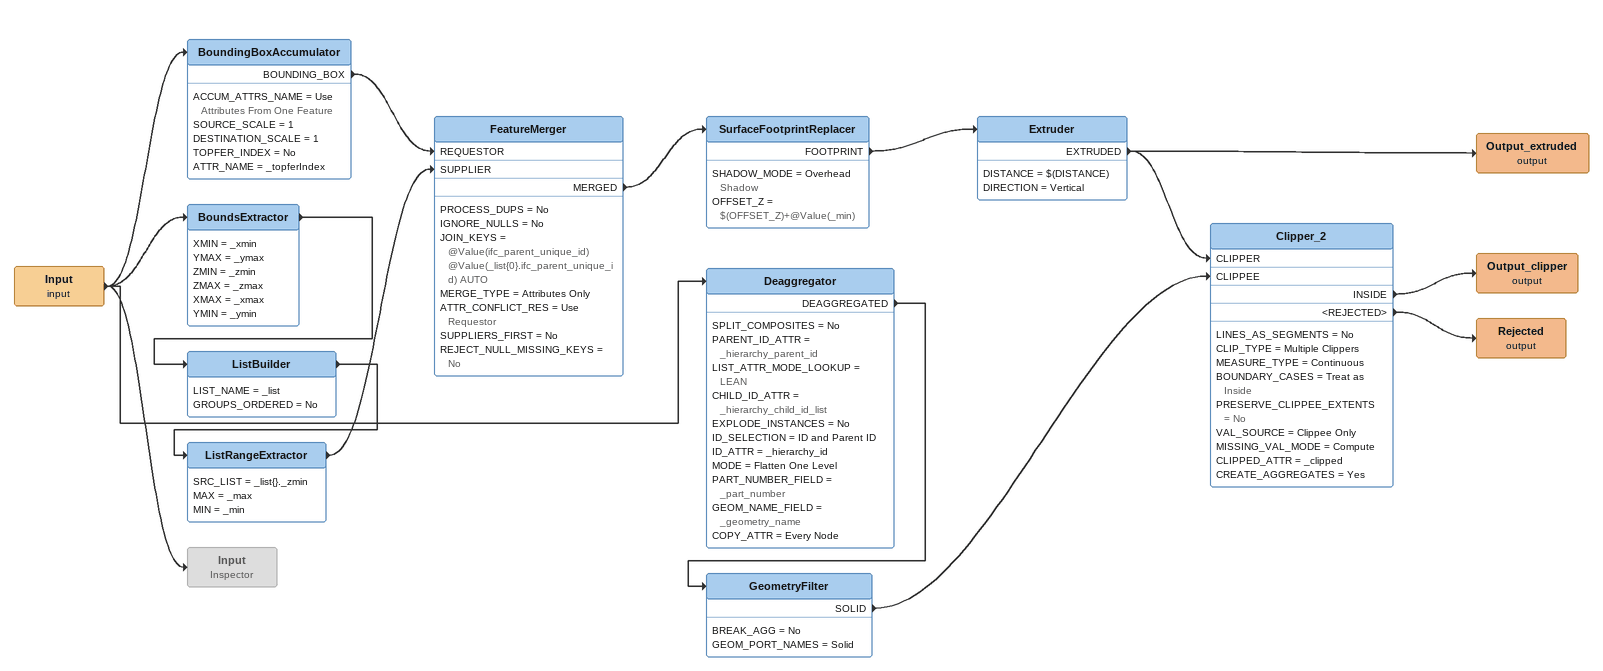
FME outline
Input (input)
    -> Deaggregator
    -> BoundsExtractor
    -> BoundingBoxAccumulator
    -> Input
BoundingBoxAccumulator
    ACCUM_ATTRS_NAME = Use Attributes From One Feature
    SOURCE_SCALE = 1
    DESTINATION_SCALE = 1
    TOPFER_INDEX = No
    ATTR_NAME = _topferIndex
    BOUNDING_BOX -> FeatureMerger [REQUESTOR]
BoundsExtractor
    XMIN = _xmin
    YMAX = _ymax
    ZMIN = _zmin
    ZMAX = _zmax
    XMAX = _xmax
    YMIN = _ymin
    -> ListBuilder
ListBuilder
    LIST_NAME = _list
    GROUPS_ORDERED = No
    -> ListRangeExtractor
ListRangeExtractor
    SRC_LIST = _list{}._zmin
    MAX = _max
    MIN = _min
    -> FeatureMerger [SUPPLIER]
FeatureMerger
    PROCESS_DUPS = No
    IGNORE_NULLS = No
    JOIN_KEYS = @Value(ifc_parent_unique_id) @Value(_list{0}.ifc_parent_unique_id) AUTO
    MERGE_TYPE = Attributes Only
    ATTR_CONFLICT_RES = Use Requestor
    SUPPLIERS_FIRST = No
    REJECT_NULL_MISSING_KEYS = No
    MERGED -> SurfaceFootprintReplacer
SurfaceFootprintReplacer
    SHADOW_MODE = Overhead Shadow
    OFFSET_Z = $(OFFSET_Z)+@Value(_min)
    FOOTPRINT -> Extruder
Extruder
    DISTANCE = $(DISTANCE)
    DIRECTION = Vertical
    EXTRUDED -> Clipper_2 [CLIPPER]
    EXTRUDED -> Output_extruded (output)
Output_extruded (output)
Deaggregator
    SPLIT_COMPOSITES = No
    PARENT_ID_ATTR = _hierarchy_parent_id
    LIST_ATTR_MODE_LOOKUP = LEAN
    CHILD_ID_ATTR = _hierarchy_child_id_list
    EXPLODE_INSTANCES = No
    ID_SELECTION = ID and Parent ID
    ID_ATTR = _hierarchy_id
    MODE = Flatten One Level
    PART_NUMBER_FIELD = _part_number
    GEOM_NAME_FIELD = _geometry_name
    COPY_ATTR = Every Node
    DEAGGREGATED -> GeometryFilter
GeometryFilter
    BREAK_AGG = No
    GEOM_PORT_NAMES = Solid
    SOLID -> Clipper_2 [CLIPPEE]
Clipper_2
    LINES_AS_SEGMENTS = No
    CLIP_TYPE = Multiple Clippers
    MEASURE_TYPE = Continuous
    BOUNDARY_CASES = Treat as Inside
    PRESERVE_CLIPPEE_EXTENTS = No
    VAL_SOURCE = Clippee Only
    MISSING_VAL_MODE = Compute
    CLIPPED_ATTR = _clipped
    CREATE_AGGREGATES = Yes
    INSIDE -> Output_clipper (output)
    <REJECTED> -> Rejected (output)
Output_clipper (output)
Rejected (output)
Input: Inspector [off]
